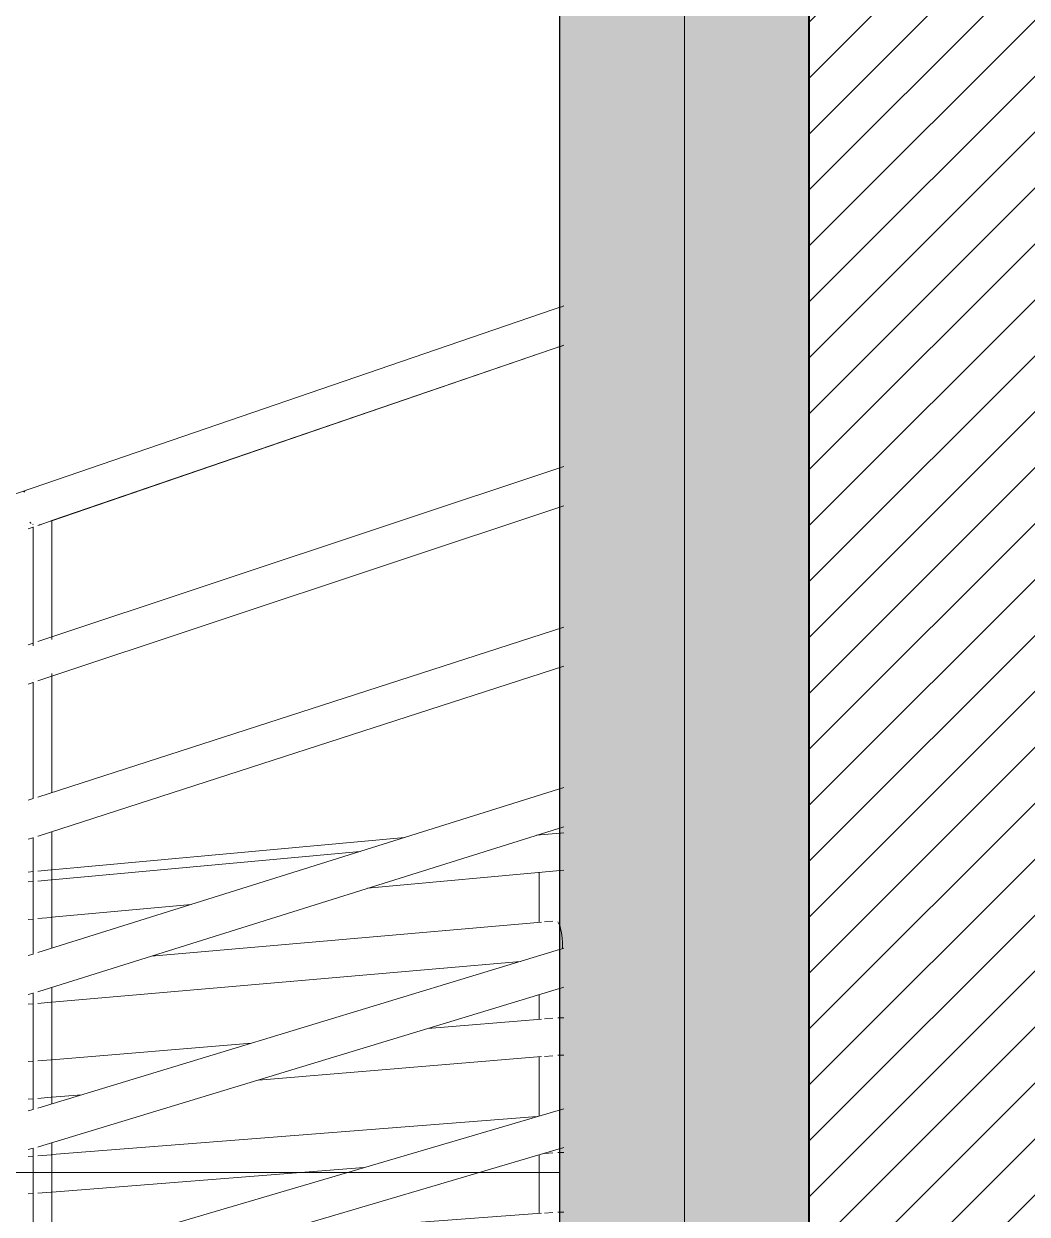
# Model space of a CAD drawing. Header units: millimetres. Extents: x 886808 to 1650903, y -1008069 to 230892.
# Drawn here: x 1019525 to 1020330, y -558334 to -557378 of the extents above; entities that cross this region are included whole.
import ezdxf
from ezdxf.xclip import XClip

# ---------------------------------------------------------------- set-up
doc = ezdxf.new("R2010")
doc.units = ezdxf.units.MM
doc.header["$XCLIPFRAME"] = 0
doc.linetypes.add('ACAD_ISO07W100', pattern=[3, 0, -3])
doc.linetypes.add('CENTER', pattern=[2, 1.25, -0.25, 0.25, -0.25])
doc.layers.get('0').update_dxf_attribs({"lineweight": 0})
for name, color, linetype, lineweight in [('0.NETMANHNHAT-0.05', 251, 'Continuous', 0), ('01- NET TUONG- 242', 242, 'Continuous', 40), ('8l NET TO', 8, 'Continuous', 9), ('A-Wall', 113, 'Continuous', 30), ('A_Dim', 8, 'Continuous', 5), ('i_hatch', 250, 'Continuous', 0)]:
    doc.layers.add(name, color=color, linetype=linetype, lineweight=lineweight)
doc.layers.add('SCA1-ARC-1-concrete_block_1_c', color=141, linetype='Continuous')

# ---------------------------------------------------------------- blocks, each defined once
blk = doc.blocks.new('*U154')
at = {"linetype": 'ACAD_ISO07W100', "ltscale": 1000, "transparency": 33554636}
blk.add_wipeout([(0, 0), (0, 100), (13300, 100), (13300, 0)], dxfattribs=at)
at = {"layer": 'i_hatch', "transparency": 33554636}
h = blk.add_hatch(dxfattribs=at)
h.set_pattern_fill('BT-01', color=256, scale=10, angle=90, style=0, pattern_type=2)
h.set_pattern_definition([(140, (34848.997, -41770.634), (6.275213, 71.72602), [7.5, -82.5]), (85, (34849, -41770.634), (-75.21921, -13.87513), [6, -66]), (190.4514, (34849.52, -41764.66), (-68.94395, 57.85094), [6.37402, -70.11421]), (136.1842, (34829, -41770.63), (16.5519, 106.7241), [11.25, -123.75]), (186.6356, (34830.38, -41761.74), (-97.41179, 93.46627), [9.56103, -105.1713]), (81.1842, (34829, -41770.63), (-97.41186, 93.4662), [9, -99]), (111, (34833.997, -41760.634), (40.26189, 59.690705), [7.5, -82.5]), (56, (34834, -41760.634), (-72.515, 24.33153), [6, -66]), (161.4514, (34837.35, -41755.66), (-32.25305, 84.02226), [6.37402, -70.11421]), (127.5, (34848.997, -41770.634), (-33.289385, 1.215986), [0, -65.2, 0, -67, 0, -66.25]), (97.5, (34848.997, -41770.634), (-39.441171, 26.306954), [0, -38.2, 0, -63.7, 0, -25.25]), (57.5, (34848.997, -41792.934), (2.255487, 53.382244), [0, -25, 0, -78, 0, -103.5]), (47.5, (34848.997, -41802.934), (-10.0105, 58.318617), [0, -32.5, 0, -51.8, 0, -73.5]), (135, (34848.997, -41770.634), (-30.052038, -30.052038), []), (135, (34836.747, -41770.634), (-30.052038, -30.052038), [])])
h.paths.add_polyline_path([(13300, 0), (13300, 100), (0, 100), (0, 0)])
at = {"transparency": 33554636}
blk.add_lwpolyline([(0, 0), (0, 100), (13300, 100), (13300, 0)], close=True, dxfattribs=at)
blk = doc.blocks.new('*U155')
at = {"linetype": 'ACAD_ISO07W100', "ltscale": 1000, "transparency": 33554636}
blk.add_wipeout([(0, 0), (0, 100), (12500, 100), (12500, 0)], dxfattribs=at)
at = {"layer": 'i_hatch', "transparency": 33554636}
h = blk.add_hatch(dxfattribs=at)
h.set_pattern_fill('BT-01', color=256, scale=10, angle=90, style=0, pattern_type=2)
h.set_pattern_definition([(140, (34048.997, -41770.634), (6.275213, 71.72602), [7.5, -82.5]), (85, (34049, -41770.634), (-75.21921, -13.87513), [6, -66]), (190.4514, (34049.52, -41764.66), (-68.94395, 57.85094), [6.37402, -70.11421]), (136.1842, (34029, -41770.63), (16.5519, 106.7241), [11.25, -123.75]), (186.6356, (34030.38, -41761.74), (-97.41179, 93.46627), [9.56103, -105.1713]), (81.1842, (34029, -41770.63), (-97.41186, 93.4662), [9, -99]), (111, (34033.997, -41760.634), (40.26189, 59.690705), [7.5, -82.5]), (56, (34034, -41760.634), (-72.515, 24.33153), [6, -66]), (161.4514, (34037.35, -41755.66), (-32.25305, 84.02226), [6.37402, -70.11421]), (127.5, (34048.997, -41770.634), (-33.289385, 1.215986), [0, -65.2, 0, -67, 0, -66.25]), (97.5, (34048.997, -41770.634), (-39.441171, 26.306954), [0, -38.2, 0, -63.7, 0, -25.25]), (57.5, (34048.997, -41792.934), (2.255487, 53.382244), [0, -25, 0, -78, 0, -103.5]), (47.5, (34048.997, -41802.934), (-10.0105, 58.318617), [0, -32.5, 0, -51.8, 0, -73.5]), (135, (34048.997, -41770.634), (-30.052038, -30.052038), []), (135, (34036.747, -41770.634), (-30.052038, -30.052038), [])])
h.paths.add_polyline_path([(12500, 0), (12500, 100), (0, 100), (0, 0)])
at = {"transparency": 33554636}
blk.add_lwpolyline([(0, 0), (0, 100), (12500, 100), (12500, 0)], close=True, dxfattribs=at)
blk = doc.blocks.new('A$C14C457CE')
for p, q in [((7885.77, 3466.57), (8869.92, 3129.31)), ((8357.79, 3273.26), (7887.89, 3434.29)), ((7887.89, 3434.2), (8367.41, 3269.87)), ((7895.39, 3431.72), (8357.79, 3273.22)), ((7887.89, 3336.4), (8368.91, 3176.2)), ((7887.89, 3304.79), (8368.2, 3144.82)), ((8378.17, 3297.83), (8378.45, 3297.62)), ((8379.38, 3296.9), (8380.05, 3296.38)), ((8380.05, 3296.38), (8380.25, 3296.06)), ((8357.79, 3273.22), (8357.79, 3273.26)), ((8358.3, 3273.04), (8357.79, 3273.26)), ((8357.79, 3177.88), (8357.79, 3273.22)), ((8358.3, 3273.04), (8367.22, 3270.02)), ((8367.27, 3269.97), (8367.22, 3270.02)), ((8367.3, 3269.96), (8367.27, 3269.97)), ((8367.41, 3269.87), (8367.27, 3269.97)), ((8367.74, 3269.85), (8367.3, 3269.96)), ((8367.41, 3269.87), (8368.91, 3269.36)), ((8367.74, 3269.85), (8367.41, 3269.87)), ((8367.78, 3269.83), (8367.74, 3269.85)), ((8367.83, 3269.82), (8367.78, 3269.83)), ((8367.78, 3269.83), (8367.83, 3269.78)), ((8367.98, 3269.75), (8367.83, 3269.82)), ((8368.12, 3269.72), (8367.98, 3269.75)), ((8368.91, 3269.36), (8368.12, 3269.72)), ((8368.91, 3269.45), (8368.12, 3269.72)), ((8373.01, 3270.39), (8372.79, 3270.26)), ((8372.79, 3172.89), (8372.79, 3268.28)), ((8374.62, 3271.32), (8374.26, 3271.11)), ((8375.47, 3272.14), (8374.62, 3271.32)), ((8376.67, 3266.79), (8372.79, 3268.12)), ((8372.79, 3268.03), (8376.67, 3266.7)), ((8368.91, 3051.34), (7887.89, 3206.9)), ((8368.82, 3019.9), (7887.89, 3175.44)), ((8372.79, 3174.91), (8376.67, 3173.62)), ((8357.79, 3054.94), (8357.79, 3150.5)), ((8368.2, 3144.82), (8368.91, 3144.59)), ((8372.79, 3145.38), (8372.79, 3145.51)), ((8372.79, 3050.08), (8372.79, 3143.68)), ((8372.79, 3143.35), (8376.67, 3142.1)), ((7887.89, 3077.46), (8368.91, 2926.54)), ((8376.67, 3048.83), (8372.79, 3050.08)), ((7887.89, 3046.02), (8368.33, 2895.28)), ((7968.75, 3020.65), (7887.89, 3028.07)), ((7949.24, 3022.44), (7949.27, 3022.58)), ((7949.27, 3022.58), (7949.28, 3022.61)), ((7950.12, 3025.72), (7950.4, 3026.41)), ((7951.71, 3022.22), (7951.71, 3022.36)), ((7955.45, 3022.01), (7955.45, 3021.87)), ((8357.79, 2930.03), (8357.79, 3023.47)), ((8368.91, 3019.88), (8368.82, 3019.9)), ((8357.79, 2992.92), (8074.52, 3018.9)), ((8372.79, 2925.32), (8372.79, 3018.98)), ((8376.67, 3017.56), (8372.79, 3018.72)), ((8357.79, 2984.96), (8110.36, 3007.66)), ((8104.41, 2978.09), (7887.89, 2997.95)), ((8368.91, 2991.9), (8358.3, 2992.87)), ((8376.67, 2991.18), (8372.79, 2991.54)), ((7966.71, 2950.82), (7966.71, 2990.72)), ((8368.91, 2983.94), (8358.3, 2984.91)), ((8376.67, 2983.23), (8372.79, 2983.58)), ((8357.79, 2954.84), (8246.02, 2965.09)), ((8368.91, 2953.82), (8358.3, 2954.79)), ((8376.67, 2953.11), (8372.79, 2953.46)), ((7887.89, 2947.99), (8368.91, 2801.71)), ((7949.52, 2945.74), (7948.8, 2942.29)), ((7950.38, 2948.61), (7949.52, 2945.74)), ((7951.34, 2950.69), (7950.38, 2948.61)), ((7951.71, 2951.12), (7951.34, 2950.69)), ((7962.32, 2951.2), (7955.59, 2951.79)), ((8277.89, 2923.66), (7964.7, 2951)), ((7948, 2934.58), (7947.96, 2930.86)), ((7948.28, 2938.48), (7948, 2934.58)), ((7948.8, 2942.29), (7948.28, 2938.48)), ((7947.96, 2930.86), (7948.04, 2929.69)), ((8372.79, 2925.32), (8376.67, 2924.1)), ((7887.89, 2916.64), (8368.41, 2770.51)), ((8357.79, 2886.65), (7981.62, 2919.48)), ((8357.79, 2805.09), (8357.79, 2898.59)), ((7966.71, 2872.92), (7966.71, 2892.67)), ((8368.91, 2885.68), (8358.3, 2886.6)), ((8368.33, 2895.28), (8368.91, 2895.12)), ((8372.79, 2800.52), (8372.79, 2894.3)), ((8372.79, 2894.05), (8376.67, 2892.97)), ((8376.67, 2885), (8372.79, 2885.34)), ((7941.1, 2874.11), (7951.71, 2874.11)), ((7955.59, 2873.84), (7962.32, 2873.28)), ((7964.7, 2873.09), (8055.99, 2865.52)), ((8197.65, 2853.79), (8357.79, 2840.52)), ((7941.1, 2844.11), (7951.1, 2844.11)), ((7951.1, 2844.11), (7951.71, 2844.06)), ((7955.59, 2843.74), (7962.32, 2843.18)), ((7964.7, 2842.98), (8192.04, 2824.15)), ((7966.71, 2795.3), (7966.71, 2842.82)), ((8358.3, 2840.48), (8368.91, 2839.6)), ((8372.79, 2839.28), (8376.67, 2838.95)), ((7887.89, 2818.51), (8368.91, 2676.87)), ((8333.7, 2812.41), (8357.79, 2810.42)), ((8358.3, 2810.37), (8368.91, 2809.5)), ((8372.79, 2809.17), (8376.67, 2808.85)), ((8372.79, 2800.52), (8376.67, 2799.34)), ((8357.79, 2764.3), (7968.25, 2794.85)), ((7887.89, 2787.26), (8368.49, 2645.75)), ((8357.79, 2680.14), (8357.79, 2773.74)), ((7951.04, 2766.13), (7941.1, 2766.13)), ((7951.71, 2766.08), (7951.04, 2766.13)), ((7962.32, 2765.24), (7955.59, 2765.77)), ((7966.71, 2717.04), (7966.71, 2764.05)), ((8368.91, 2763.42), (8358.3, 2764.26)), ((8368.41, 2770.51), (8368.91, 2770.39)), ((8372.79, 2675.73), (8372.79, 2769.6)), ((8372.79, 2769.39), (8376.67, 2768.4)), ((8376.67, 2762.82), (8372.79, 2763.12)), ((8357.79, 2734.23), (8107.43, 2753.86)), ((8368.91, 2733.36), (8358.3, 2734.19)), ((8376.67, 2732.75), (8372.79, 2733.05)), ((7951.71, 2718.1), (7941.1, 2718.1)), ((7962.32, 2717.36), (7955.59, 2717.86)), ((8180, 2701.25), (7964.7, 2717.19))]:
    blk.add_line(p, q)
blk = doc.blocks.new('*U156')
at = {"linetype": 'ByBlock', "transparency": 33554636}
h = blk.add_hatch(dxfattribs=at)
h.set_pattern_fill('ANSI31', color=8, scale=10, angle=90, style=0)
h.set_pattern_definition([(135, (99.99, 11200), (-22.45064, -22.45064), [])])
h.paths.add_polyline_path([(0, 0), (199.99, 0), (199.99, 12200), (0, 12200)])
at = {"layer": '01- NET TUONG- 242', "linetype": 'ByBlock', "transparency": 33554636}
blk.add_lwpolyline([(0, 0), (199.99, 0), (199.99, 12200), (0, 12200)], close=True, dxfattribs=at)

msp = doc.modelspace()

# ---------------------------------------------------------------- linework, layer by layer
at = {"layer": '0.NETMANHNHAT-0.05', "transparency": 33554636}
for p, q in [((1018694.8, -558300.39), (1019869.8, -558300.39)), ((1019869.8, -558300.39), (1020154.8, -558300.39))]:
    msp.add_line(p, q, dxfattribs=at)
at = {"layer": '8l NET TO', "color": 251, "linetype": 'CENTER', "ltscale": 1000, "true_color": 0x636466, "transparency": 33554636}
msp.add_line((1020154.8, -567025.64), (1020154.8, -548441.19), dxfattribs=at)
at = {"layer": 'A-Wall', "transparency": 33554636}
msp.add_lwpolyline([(1019954.8, -559300.39), (1019954.8, -551050.39), (1020054.8, -551050.39), (1020054.8, -559300.39)], dxfattribs=at)

# ---------------------------------------------------------------- next in the draw order: block references
at = {"transparency": 33554636, "xscale": -1, "rotation": 270}
msp.add_blockref('*U154', (1020054.8, -563550.39), dxfattribs=at)

# ---------------------------------------------------------------- next in the draw order: block references
msp.add_blockref('*U155', (1019954.8, -563550.39), dxfattribs=at)
at = {"layer": 'SCA1-ARC-1-concrete_block_1_c', "linetype": 'ByBlock', "transparency": 33554636, "xscale": -1}
msp.add_blockref('*U156', (1020354.79, -563550.39), dxfattribs=at)

# ---------------------------------------------------------------- next in the draw order: block references
at = {"layer": 'A_Dim', "transparency": 33554483}
ref = msp.add_blockref('A$C14C457CE', (1027904.8, -561050.38), dxfattribs=dict(at, xscale=-1))
XClip(ref).set_block_clipping_path([(7946.8262406772, -441.4141993674), (10608.649371153, 4022.528169149)])

doc.saveas('drawing.dxf')
